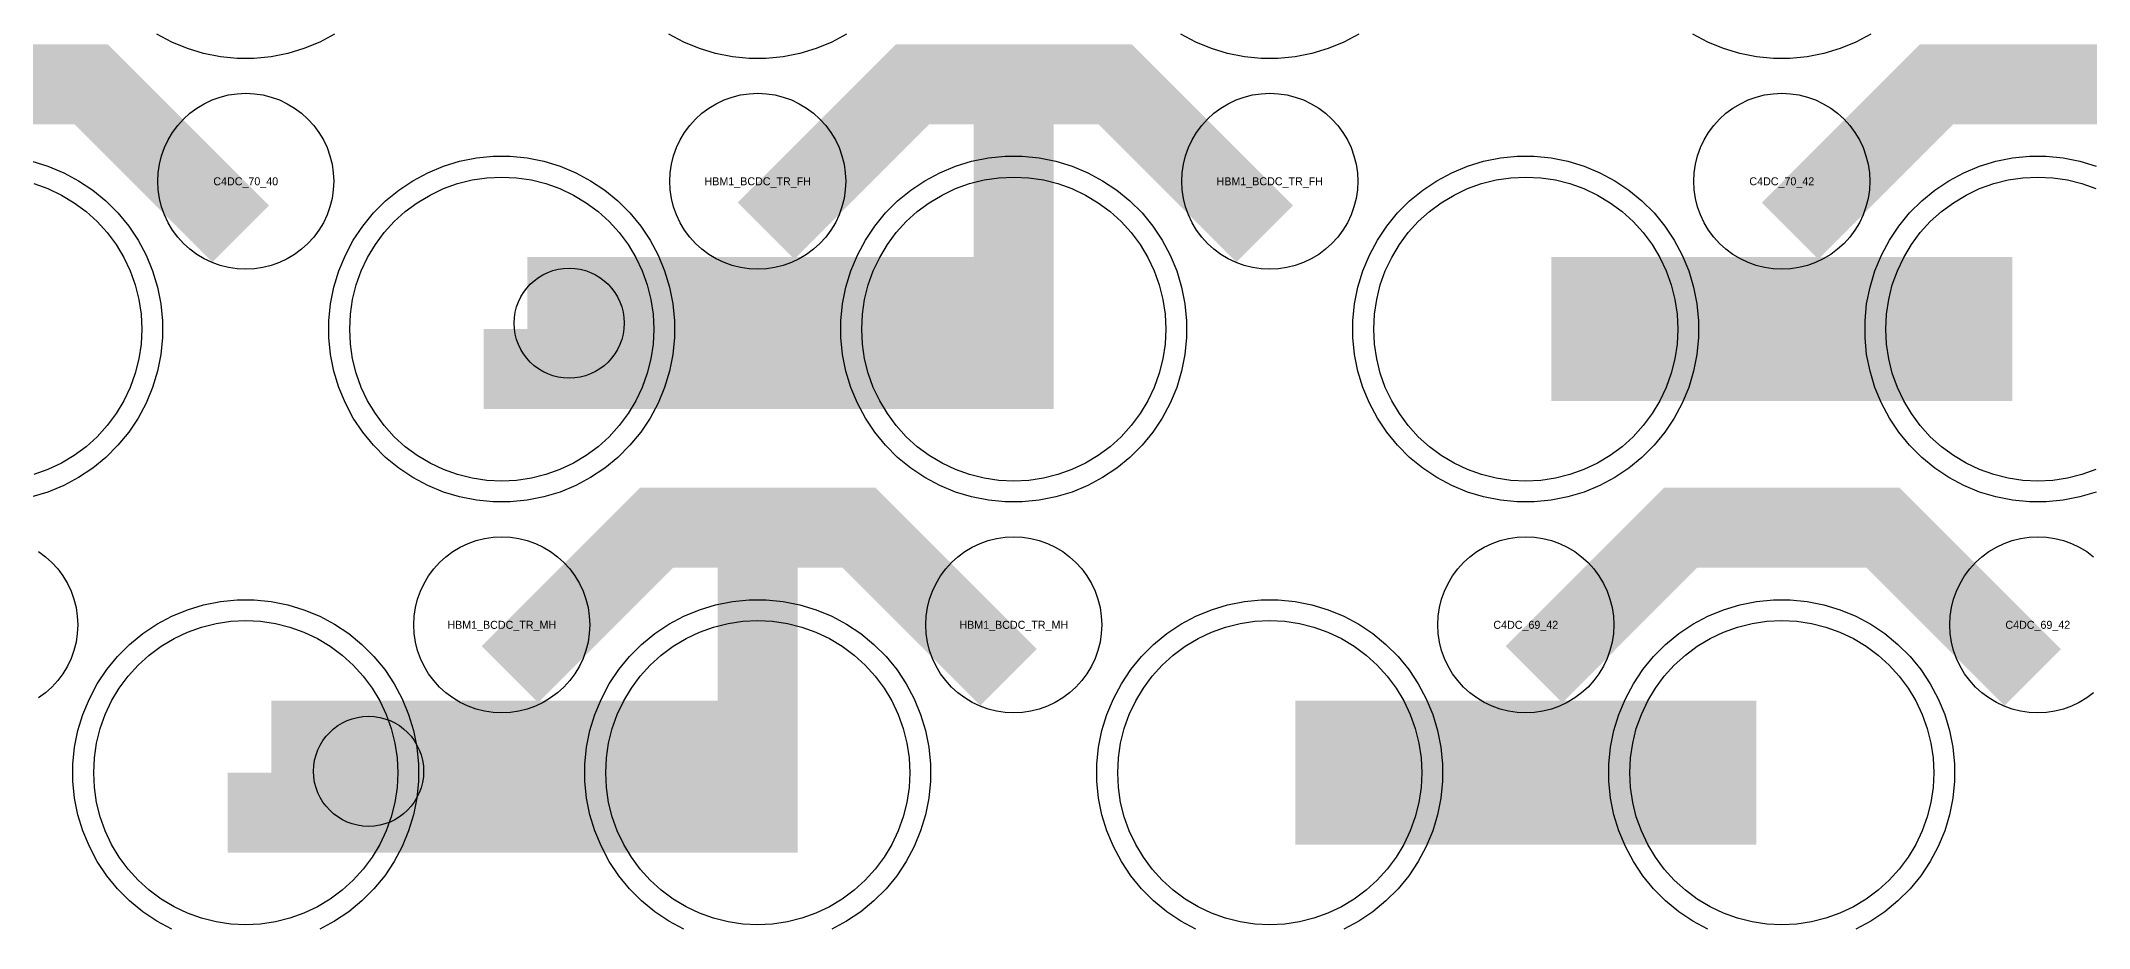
# Model space of a CAD drawing. Extents: x -11880 to 11880, y -14992 to 14992.
# Drawn here: x 976 to 1616, y -5327 to -5050 of the extents above; entities that cross this region are included whole.
import ezdxf
from ezdxf.enums import TextEntityAlignment as Align

# ---------------------------------------------------------------- set-up
doc = ezdxf.new("R2010")
doc.units = 0
doc.header["$MEASUREMENT"] = 0
for name, color, linetype in [('GDS_775_DT_237', 138, 'CONTINUOUS'), ('RDL1_FS', 34, 'CONTINUOUS'), ('RDL_BS', 160, 'CONTINUOUS')]:
    doc.layers.add(name, color=color, linetype=linetype)

msp = doc.modelspace()

# ---------------------------------------------------------------- linework, layer by layer
at = {"layer": 'RDL1_FS'}
for points in [[(1120, -5187.589), (1115.343, -5187.36), (1110.732, -5186.676), (1106.209, -5185.544), (1101.819, -5183.972), (1097.605, -5181.98), (1093.605, -5179.582), (1089.86, -5176.804), (1086.406, -5173.674), (1083.276, -5170.22), (1080.498, -5166.475), (1078.1, -5162.475), (1076.108, -5158.261), (1074.536, -5153.871), (1073.404, -5149.348), (1072.72, -5144.737), (1072.491, -5140.08), (1072.72, -5135.423), (1073.404, -5130.812), (1074.536, -5126.289), (1076.108, -5121.899), (1078.1, -5117.685), (1080.498, -5113.685), (1083.276, -5109.94), (1086.406, -5106.486), (1089.86, -5103.356), (1093.605, -5100.578), (1097.605, -5098.18), (1101.819, -5096.188), (1106.209, -5094.616), (1110.732, -5093.484), (1115.343, -5092.8), (1120, -5092.571), (1124.657, -5092.8), (1129.268, -5093.484), (1133.791, -5094.616), (1138.181, -5096.188), (1142.395, -5098.18), (1146.395, -5100.578), (1150.14, -5103.356), (1153.594, -5106.486), (1156.724, -5109.94), (1159.502, -5113.685), (1161.9, -5117.685), (1163.892, -5121.899), (1165.464, -5126.289), (1166.596, -5130.812), (1167.28, -5135.423), (1167.509, -5140.08), (1167.28, -5144.737), (1166.596, -5149.348), (1165.464, -5153.871), (1163.892, -5158.261), (1161.9, -5162.475), (1159.502, -5166.475), (1156.724, -5170.22), (1153.594, -5173.674), (1150.14, -5176.804), (1146.395, -5179.582), (1142.395, -5181.98), (1138.181, -5183.972), (1133.791, -5185.544), (1129.268, -5186.676), (1124.657, -5187.36)], [(1280, -5187.589), (1275.343, -5187.36), (1270.732, -5186.676), (1266.209, -5185.544), (1261.819, -5183.972), (1257.605, -5181.98), (1253.605, -5179.582), (1249.86, -5176.804), (1246.406, -5173.674), (1243.276, -5170.22), (1240.498, -5166.475), (1238.1, -5162.475), (1236.108, -5158.261), (1234.536, -5153.871), (1233.404, -5149.348), (1232.72, -5144.737), (1232.491, -5140.08), (1232.72, -5135.423), (1233.404, -5130.812), (1234.536, -5126.289), (1236.108, -5121.899), (1238.1, -5117.685), (1240.498, -5113.685), (1243.276, -5109.94), (1246.406, -5106.486), (1249.86, -5103.356), (1253.605, -5100.578), (1257.605, -5098.18), (1261.819, -5096.188), (1266.209, -5094.616), (1270.732, -5093.484), (1275.343, -5092.8), (1280, -5092.571), (1284.657, -5092.8), (1289.268, -5093.484), (1293.791, -5094.616), (1298.181, -5096.188), (1302.395, -5098.18), (1306.395, -5100.578), (1310.14, -5103.356), (1313.594, -5106.486), (1316.724, -5109.94), (1319.502, -5113.685), (1321.9, -5117.685), (1323.892, -5121.899), (1325.464, -5126.289), (1326.596, -5130.812), (1327.28, -5135.423), (1327.509, -5140.08), (1327.28, -5144.737), (1326.596, -5149.348), (1325.464, -5153.871), (1323.892, -5158.261), (1321.9, -5162.475), (1319.502, -5166.475), (1316.724, -5170.22), (1313.594, -5173.674), (1310.14, -5176.804), (1306.395, -5179.582), (1302.395, -5181.98), (1298.181, -5183.972), (1293.791, -5185.544), (1289.268, -5186.676), (1284.657, -5187.36)], [(1440, -5187.589), (1435.343, -5187.36), (1430.732, -5186.676), (1426.209, -5185.544), (1421.819, -5183.972), (1417.605, -5181.98), (1413.605, -5179.582), (1409.86, -5176.804), (1406.406, -5173.674), (1403.276, -5170.22), (1400.498, -5166.475), (1398.1, -5162.475), (1396.108, -5158.261), (1394.536, -5153.871), (1393.404, -5149.348), (1392.72, -5144.737), (1392.491, -5140.08), (1392.72, -5135.423), (1393.404, -5130.812), (1394.536, -5126.289), (1396.108, -5121.899), (1398.1, -5117.685), (1400.498, -5113.685), (1403.276, -5109.94), (1406.406, -5106.486), (1409.86, -5103.356), (1413.605, -5100.578), (1417.605, -5098.18), (1421.819, -5096.188), (1426.209, -5094.616), (1430.732, -5093.484), (1435.343, -5092.8), (1440, -5092.571), (1444.657, -5092.8), (1449.268, -5093.484), (1453.791, -5094.616), (1458.181, -5096.188), (1462.395, -5098.18), (1466.395, -5100.578), (1470.14, -5103.356), (1473.594, -5106.486), (1476.724, -5109.94), (1479.502, -5113.685), (1481.9, -5117.685), (1483.892, -5121.899), (1485.464, -5126.289), (1486.596, -5130.812), (1487.28, -5135.423), (1487.509, -5140.08), (1487.28, -5144.737), (1486.596, -5149.348), (1485.464, -5153.871), (1483.892, -5158.261), (1481.9, -5162.475), (1479.502, -5166.475), (1476.724, -5170.22), (1473.594, -5173.674), (1470.14, -5176.804), (1466.395, -5179.582), (1462.395, -5181.98), (1458.181, -5183.972), (1453.791, -5185.544), (1449.268, -5186.676), (1444.657, -5187.36)], [(1040, -5326.154), (1035.343, -5325.925), (1030.732, -5325.241), (1026.209, -5324.109), (1021.819, -5322.537), (1017.605, -5320.545), (1013.605, -5318.147), (1009.86, -5315.369), (1006.406, -5312.239), (1003.276, -5308.785), (1000.498, -5305.04), (998.1, -5301.04), (996.108, -5296.826), (994.536, -5292.436), (993.404, -5287.913), (992.72, -5283.302), (992.491, -5278.645), (992.72, -5273.988), (993.404, -5269.377), (994.536, -5264.854), (996.108, -5260.464), (998.1, -5256.25), (1000.498, -5252.25), (1003.276, -5248.505), (1006.406, -5245.051), (1009.86, -5241.921), (1013.605, -5239.143), (1017.605, -5236.745), (1021.819, -5234.753), (1026.209, -5233.181), (1030.732, -5232.049), (1035.343, -5231.365), (1040, -5231.136), (1044.657, -5231.365), (1049.268, -5232.049), (1053.791, -5233.181), (1058.181, -5234.753), (1062.395, -5236.745), (1066.395, -5239.143), (1070.14, -5241.921), (1073.594, -5245.051), (1076.724, -5248.505), (1079.502, -5252.25), (1081.9, -5256.25), (1083.892, -5260.464), (1085.464, -5264.854), (1086.596, -5269.377), (1087.28, -5273.988), (1087.509, -5278.645), (1087.28, -5283.302), (1086.596, -5287.913), (1085.464, -5292.436), (1083.892, -5296.826), (1081.9, -5301.04), (1079.502, -5305.04), (1076.724, -5308.785), (1073.594, -5312.239), (1070.14, -5315.369), (1066.395, -5318.147), (1062.395, -5320.545), (1058.181, -5322.537), (1053.791, -5324.109), (1049.268, -5325.241), (1044.657, -5325.925)], [(1200, -5326.154), (1195.343, -5325.925), (1190.732, -5325.241), (1186.209, -5324.109), (1181.819, -5322.537), (1177.605, -5320.545), (1173.605, -5318.147), (1169.86, -5315.369), (1166.406, -5312.239), (1163.276, -5308.785), (1160.498, -5305.04), (1158.1, -5301.04), (1156.108, -5296.826), (1154.536, -5292.436), (1153.404, -5287.913), (1152.72, -5283.302), (1152.491, -5278.645), (1152.72, -5273.988), (1153.404, -5269.377), (1154.536, -5264.854), (1156.108, -5260.464), (1158.1, -5256.25), (1160.498, -5252.25), (1163.276, -5248.505), (1166.406, -5245.051), (1169.86, -5241.921), (1173.605, -5239.143), (1177.605, -5236.745), (1181.819, -5234.753), (1186.209, -5233.181), (1190.732, -5232.049), (1195.343, -5231.365), (1200, -5231.136), (1204.657, -5231.365), (1209.268, -5232.049), (1213.791, -5233.181), (1218.181, -5234.753), (1222.395, -5236.745), (1226.395, -5239.143), (1230.14, -5241.921), (1233.594, -5245.051), (1236.724, -5248.505), (1239.502, -5252.25), (1241.9, -5256.25), (1243.892, -5260.464), (1245.464, -5264.854), (1246.596, -5269.377), (1247.28, -5273.988), (1247.509, -5278.645), (1247.28, -5283.302), (1246.596, -5287.913), (1245.464, -5292.436), (1243.892, -5296.826), (1241.9, -5301.04), (1239.502, -5305.04), (1236.724, -5308.785), (1233.594, -5312.239), (1230.14, -5315.369), (1226.395, -5318.147), (1222.395, -5320.545), (1218.181, -5322.537), (1213.791, -5324.109), (1209.268, -5325.241), (1204.657, -5325.925)], [(1360, -5326.154), (1355.343, -5325.925), (1350.732, -5325.241), (1346.209, -5324.109), (1341.819, -5322.537), (1337.605, -5320.545), (1333.605, -5318.147), (1329.86, -5315.369), (1326.406, -5312.239), (1323.276, -5308.785), (1320.498, -5305.04), (1318.1, -5301.04), (1316.108, -5296.826), (1314.536, -5292.436), (1313.404, -5287.913), (1312.72, -5283.302), (1312.491, -5278.645), (1312.72, -5273.988), (1313.404, -5269.377), (1314.536, -5264.854), (1316.108, -5260.464), (1318.1, -5256.25), (1320.498, -5252.25), (1323.276, -5248.505), (1326.406, -5245.051), (1329.86, -5241.921), (1333.605, -5239.143), (1337.605, -5236.745), (1341.819, -5234.753), (1346.209, -5233.181), (1350.732, -5232.049), (1355.343, -5231.365), (1360, -5231.136), (1364.657, -5231.365), (1369.268, -5232.049), (1373.791, -5233.181), (1378.181, -5234.753), (1382.395, -5236.745), (1386.395, -5239.143), (1390.14, -5241.921), (1393.594, -5245.051), (1396.724, -5248.505), (1399.502, -5252.25), (1401.9, -5256.25), (1403.892, -5260.464), (1405.464, -5264.854), (1406.596, -5269.377), (1407.28, -5273.988), (1407.509, -5278.645), (1407.28, -5283.302), (1406.596, -5287.913), (1405.464, -5292.436), (1403.892, -5296.826), (1401.9, -5301.04), (1399.502, -5305.04), (1396.724, -5308.785), (1393.594, -5312.239), (1390.14, -5315.369), (1386.395, -5318.147), (1382.395, -5320.545), (1378.181, -5322.537), (1373.791, -5324.109), (1369.268, -5325.241), (1364.657, -5325.925)], [(1520, -5326.154), (1515.343, -5325.925), (1510.732, -5325.241), (1506.209, -5324.109), (1501.819, -5322.537), (1497.605, -5320.545), (1493.605, -5318.147), (1489.86, -5315.369), (1486.406, -5312.239), (1483.276, -5308.785), (1480.498, -5305.04), (1478.1, -5301.04), (1476.108, -5296.826), (1474.536, -5292.436), (1473.404, -5287.913), (1472.72, -5283.302), (1472.491, -5278.645), (1472.72, -5273.988), (1473.404, -5269.377), (1474.536, -5264.854), (1476.108, -5260.464), (1478.1, -5256.25), (1480.498, -5252.25), (1483.276, -5248.505), (1486.406, -5245.051), (1489.86, -5241.921), (1493.605, -5239.143), (1497.605, -5236.745), (1501.819, -5234.753), (1506.209, -5233.181), (1510.732, -5232.049), (1515.343, -5231.365), (1520, -5231.136), (1524.657, -5231.365), (1529.268, -5232.049), (1533.791, -5233.181), (1538.181, -5234.753), (1542.395, -5236.745), (1546.395, -5239.143), (1550.14, -5241.921), (1553.594, -5245.051), (1556.724, -5248.505), (1559.502, -5252.25), (1561.9, -5256.25), (1563.892, -5260.464), (1565.464, -5264.854), (1566.596, -5269.377), (1567.28, -5273.988), (1567.509, -5278.645), (1567.28, -5283.302), (1566.596, -5287.913), (1565.464, -5292.436), (1563.892, -5296.826), (1561.9, -5301.04), (1559.502, -5305.04), (1556.724, -5308.785), (1553.594, -5312.239), (1550.14, -5315.369), (1546.395, -5318.147), (1542.395, -5320.545), (1538.181, -5322.537), (1533.791, -5324.109), (1529.268, -5325.241), (1524.657, -5325.925)]]:
    msp.add_lwpolyline(points, close=True, dxfattribs=at)
for points in [[(1618.181, -5183.972), (1613.791, -5185.544), (1609.268, -5186.676), (1604.657, -5187.36), (1600, -5187.589), (1595.343, -5187.36), (1590.732, -5186.676), (1586.209, -5185.544), (1581.819, -5183.972), (1577.605, -5181.98), (1573.605, -5179.582), (1569.86, -5176.804), (1566.406, -5173.674), (1563.276, -5170.22), (1560.498, -5166.475), (1558.1, -5162.475), (1556.108, -5158.261), (1554.536, -5153.871), (1553.404, -5149.348), (1552.72, -5144.737), (1552.491, -5140.08), (1552.72, -5135.423), (1553.404, -5130.812), (1554.536, -5126.289), (1556.108, -5121.899), (1558.1, -5117.685), (1560.498, -5113.685), (1563.276, -5109.94), (1566.406, -5106.486), (1569.86, -5103.356), (1573.605, -5100.578), (1577.605, -5098.18), (1581.819, -5096.188), (1586.209, -5094.616), (1590.732, -5093.484), (1595.343, -5092.8), (1600, -5092.571), (1604.657, -5092.8), (1609.268, -5093.484), (1613.791, -5094.616), (1618.181, -5096.188)], [(973.791, -5094.616), (978.181, -5096.188), (982.395, -5098.18), (986.395, -5100.578), (990.14, -5103.356), (993.594, -5106.486), (996.724, -5109.94), (999.502, -5113.685), (1001.9, -5117.685), (1003.892, -5121.899), (1005.464, -5126.289), (1006.596, -5130.812), (1007.28, -5135.423), (1007.509, -5140.08), (1007.28, -5144.737), (1006.596, -5149.348), (1005.464, -5153.871), (1003.892, -5158.261), (1001.9, -5162.475), (999.502, -5166.475), (996.724, -5170.22), (993.594, -5173.674), (990.14, -5176.804), (986.395, -5179.582), (982.395, -5181.98), (978.181, -5183.972), (973.791, -5185.544)]]:
    msp.add_lwpolyline(points, dxfattribs=at)
for points in [[(1128.002, -5140.08, 45, 45, 0), (1200.002, -5140.08, 45, 45, 0)], [(1200.002, -5140.08, 45, 45, 0), (1272.002, -5140.08, 45, 45, 0)], [(1448.002, -5140.08, 45, 45, 0), (1520.002, -5140.08, 45, 45, 0)], [(1520.002, -5140.08, 45, 45, 0), (1592.002, -5140.08, 45, 45, 0)], [(1048.002, -5278.645, 45, 45, 0), (1120.002, -5278.645, 45, 45, 0)], [(1120.002, -5278.645, 45, 45, 0), (1192.002, -5278.645, 45, 45, 0)], [(1368.002, -5278.645, 45, 45, 0), (1440.002, -5278.645, 45, 45, 0)], [(1440.002, -5278.645, 45, 45, 0), (1512.002, -5278.645, 45, 45, 0)]]:
    msp.add_lwpolyline(points, format="xyseb", dxfattribs=at)
for centre in [(1141.074, -5138.228), (1078.389, -5278.217)]:
    msp.add_circle(centre, 17.2, dxfattribs=at)
at = {"layer": 'RDL_BS'}
for points in [[(1280, -5165.08, 25, 25, 0), (1280, -5051.079, 25, 25, 0)], [(1038.401, -5110.293, 25, 25, 0), (991.687, -5063.579, 25, 25, 0), (961.929, -5063.579, 25, 25, 0)], [(1202.562, -5109.394, 25, 25, 0), (1248.377, -5063.579, 25, 25, 0), (1281.93, -5063.579, 25, 25, 0)], [(1358.401, -5110.293, 25, 25, 0), (1311.687, -5063.579, 25, 25, 0), (1281.929, -5063.579, 25, 25, 0)], [(1522.562, -5109.394, 25, 25, 0), (1568.377, -5063.579, 25, 25, 0), (1601.93, -5063.579, 25, 25, 0)], [(1678.401, -5110.293, 25, 25, 0), (1631.687, -5063.579, 25, 25, 0), (1601.929, -5063.579, 25, 25, 0)], [(1114.397, -5152.58, 25, 25, 0), (1292.5, -5152.58, 25, 25, 0)], [(1200, -5303.645, 25, 25, 0), (1200, -5189.644, 25, 25, 0)], [(1122.562, -5247.959, 25, 25, 0), (1168.377, -5202.144, 25, 25, 0), (1201.93, -5202.144, 25, 25, 0)], [(1278.401, -5248.858, 25, 25, 0), (1231.687, -5202.144, 25, 25, 0), (1201.929, -5202.144, 25, 25, 0)], [(1442.562, -5247.959, 25, 25, 0), (1488.377, -5202.144, 25, 25, 0), (1521.93, -5202.144, 25, 25, 0)], [(1598.401, -5248.858, 25, 25, 0), (1551.687, -5202.144, 25, 25, 0), (1521.929, -5202.144, 25, 25, 0)], [(1034.397, -5291.145, 25, 25, 0), (1212.5, -5291.145, 25, 25, 0)]]:
    msp.add_lwpolyline(points, format="xyseb", dxfattribs=at)
for points in [[(1067.777, -5047.898), (1063.115, -5050.39), (1058.205, -5052.421), (1053.165, -5053.952), (1047.938, -5054.998), (1042.644, -5055.515), (1037.356, -5055.515), (1032.062, -5054.998), (1026.835, -5053.952), (1021.795, -5052.421), (1016.885, -5050.39), (1012.223, -5047.898)], [(1227.777, -5047.898), (1223.115, -5050.39), (1218.205, -5052.421), (1213.165, -5053.952), (1207.938, -5054.998), (1202.644, -5055.515), (1197.356, -5055.515), (1192.062, -5054.998), (1186.835, -5053.952), (1181.795, -5052.421), (1176.885, -5050.39), (1172.223, -5047.898)], [(973.165, -5087.643), (978.205, -5089.174), (983.115, -5091.205), (987.777, -5093.697), (992.191, -5096.644), (996.292, -5100.006), (1000.074, -5103.788), (1003.436, -5107.889), (1006.383, -5112.303), (1008.875, -5116.965), (1010.906, -5121.875), (1012.437, -5126.915), (1013.483, -5132.142), (1014, -5137.436), (1014, -5142.724), (1013.483, -5148.018), (1012.437, -5153.245), (1010.906, -5158.285), (1008.875, -5163.195), (1006.383, -5167.857), (1003.436, -5172.271), (1000.074, -5176.372), (996.292, -5180.154), (992.191, -5183.516), (987.777, -5186.463), (983.115, -5188.955), (978.205, -5190.986), (973.165, -5192.517)], [(1618.205, -5190.986), (1613.165, -5192.517), (1607.938, -5193.563), (1602.644, -5194.08), (1597.356, -5194.08), (1592.062, -5193.563), (1586.835, -5192.517), (1581.795, -5190.986), (1576.885, -5188.955), (1572.223, -5186.463), (1567.809, -5183.516), (1563.708, -5180.154), (1559.926, -5176.372), (1556.564, -5172.271), (1553.617, -5167.857), (1551.125, -5163.195), (1549.094, -5158.285), (1547.563, -5153.245), (1546.517, -5148.018), (1546, -5142.724), (1546, -5137.436), (1546.517, -5132.142), (1547.563, -5126.915), (1549.094, -5121.875), (1551.125, -5116.965), (1553.617, -5112.303), (1556.564, -5107.889), (1559.926, -5103.788), (1563.708, -5100.006), (1567.809, -5096.644), (1572.223, -5093.697), (1576.885, -5091.205), (1581.795, -5089.174), (1586.835, -5087.643), (1592.062, -5086.597), (1597.356, -5086.08), (1602.644, -5086.08), (1607.938, -5086.597), (1613.165, -5087.643), (1618.205, -5089.174)], [(975.28, -5209.6), (977.443, -5211.203), (979.442, -5213.015), (981.254, -5215.014), (982.857, -5217.177), (984.25, -5219.501), (985.402, -5221.938), (986.309, -5224.473), (986.966, -5227.092), (987.362, -5229.764), (987.494, -5232.457), (987.362, -5235.15), (986.966, -5237.822), (986.309, -5240.441), (985.402, -5242.976), (984.25, -5245.413), (982.857, -5247.737), (981.254, -5249.9), (979.442, -5251.899), (977.443, -5253.711), (975.28, -5255.314)], [(1617.443, -5253.711), (1615.28, -5255.314), (1612.956, -5256.707), (1610.519, -5257.859), (1607.984, -5258.766), (1605.365, -5259.423), (1602.693, -5259.819), (1600, -5259.951), (1597.307, -5259.819), (1594.635, -5259.423), (1592.016, -5258.766), (1589.481, -5257.859), (1587.044, -5256.707), (1584.72, -5255.314), (1582.557, -5253.711), (1580.558, -5251.899), (1578.746, -5249.9), (1577.143, -5247.737), (1575.75, -5245.413), (1574.598, -5242.976), (1573.691, -5240.441), (1573.034, -5237.822), (1572.638, -5235.15), (1572.506, -5232.457), (1572.638, -5229.764), (1573.034, -5227.092), (1573.691, -5224.473), (1574.598, -5221.938), (1575.75, -5219.501), (1577.143, -5217.177), (1578.746, -5215.014), (1580.558, -5213.015), (1582.557, -5211.203), (1584.72, -5209.6), (1587.044, -5208.207), (1589.481, -5207.055), (1592.016, -5206.148), (1594.635, -5205.491), (1597.307, -5205.095), (1600, -5204.963), (1602.693, -5205.095), (1605.365, -5205.491), (1607.984, -5206.148), (1610.519, -5207.055), (1612.956, -5208.207), (1615.28, -5209.6), (1617.443, -5211.203)], [(1016.885, -5327.52), (1012.223, -5325.028), (1007.809, -5322.081), (1003.708, -5318.719), (999.926, -5314.937), (996.564, -5310.836), (993.617, -5306.422), (991.125, -5301.76), (989.094, -5296.85), (987.563, -5291.81), (986.517, -5286.583), (986, -5281.289), (986, -5276.001), (986.517, -5270.707), (987.563, -5265.48), (989.094, -5260.44), (991.125, -5255.53), (993.617, -5250.868), (996.564, -5246.454), (999.926, -5242.353), (1003.708, -5238.571), (1007.809, -5235.209), (1012.223, -5232.262), (1016.885, -5229.77), (1021.795, -5227.739), (1026.835, -5226.208), (1032.062, -5225.162), (1037.356, -5224.645), (1042.644, -5224.645), (1047.938, -5225.162), (1053.165, -5226.208), (1058.205, -5227.739), (1063.115, -5229.77), (1067.777, -5232.262), (1072.191, -5235.209), (1076.292, -5238.571), (1080.074, -5242.353), (1083.436, -5246.454), (1086.383, -5250.868), (1088.875, -5255.53), (1090.906, -5260.44), (1092.437, -5265.48), (1093.483, -5270.707), (1094, -5276.001), (1094, -5281.289), (1093.483, -5286.583), (1092.437, -5291.81), (1090.906, -5296.85), (1088.875, -5301.76), (1086.383, -5306.422), (1083.436, -5310.836), (1080.074, -5314.937), (1076.292, -5318.719), (1072.191, -5322.081), (1067.777, -5325.028), (1063.115, -5327.52)], [(1176.885, -5327.52), (1172.223, -5325.028), (1167.809, -5322.081), (1163.708, -5318.719), (1159.926, -5314.937), (1156.564, -5310.836), (1153.617, -5306.422), (1151.125, -5301.76), (1149.094, -5296.85), (1147.563, -5291.81), (1146.517, -5286.583), (1146, -5281.289), (1146, -5276.001), (1146.517, -5270.707), (1147.563, -5265.48), (1149.094, -5260.44), (1151.125, -5255.53), (1153.617, -5250.868), (1156.564, -5246.454), (1159.926, -5242.353), (1163.708, -5238.571), (1167.809, -5235.209), (1172.223, -5232.262), (1176.885, -5229.77), (1181.795, -5227.739), (1186.835, -5226.208), (1192.062, -5225.162), (1197.356, -5224.645), (1202.644, -5224.645), (1207.938, -5225.162), (1213.165, -5226.208), (1218.205, -5227.739), (1223.115, -5229.77), (1227.777, -5232.262), (1232.191, -5235.209), (1236.292, -5238.571), (1240.074, -5242.353), (1243.436, -5246.454), (1246.383, -5250.868), (1248.875, -5255.53), (1250.906, -5260.44), (1252.437, -5265.48), (1253.483, -5270.707), (1254, -5276.001), (1254, -5281.289), (1253.483, -5286.583), (1252.437, -5291.81), (1250.906, -5296.85), (1248.875, -5301.76), (1246.383, -5306.422), (1243.436, -5310.836), (1240.074, -5314.937), (1236.292, -5318.719), (1232.191, -5322.081), (1227.777, -5325.028), (1223.115, -5327.52)], [(1336.885, -5327.52), (1332.223, -5325.028), (1327.809, -5322.081), (1323.708, -5318.719), (1319.926, -5314.937), (1316.564, -5310.836), (1313.617, -5306.422), (1311.125, -5301.76), (1309.094, -5296.85), (1307.563, -5291.81), (1306.517, -5286.583), (1306, -5281.289), (1306, -5276.001), (1306.517, -5270.707), (1307.563, -5265.48), (1309.094, -5260.44), (1311.125, -5255.53), (1313.617, -5250.868), (1316.564, -5246.454), (1319.926, -5242.353), (1323.708, -5238.571), (1327.809, -5235.209), (1332.223, -5232.262), (1336.885, -5229.77), (1341.795, -5227.739), (1346.835, -5226.208), (1352.062, -5225.162), (1357.356, -5224.645), (1362.644, -5224.645), (1367.938, -5225.162), (1373.165, -5226.208), (1378.205, -5227.739), (1383.115, -5229.77), (1387.777, -5232.262), (1392.191, -5235.209), (1396.292, -5238.571), (1400.074, -5242.353), (1403.436, -5246.454), (1406.383, -5250.868), (1408.875, -5255.53), (1410.906, -5260.44), (1412.437, -5265.48), (1413.483, -5270.707), (1414, -5276.001), (1414, -5281.289), (1413.483, -5286.583), (1412.437, -5291.81), (1410.906, -5296.85), (1408.875, -5301.76), (1406.383, -5306.422), (1403.436, -5310.836), (1400.074, -5314.937), (1396.292, -5318.719), (1392.191, -5322.081), (1387.777, -5325.028), (1383.115, -5327.52)], [(1496.885, -5327.52), (1492.223, -5325.028), (1487.809, -5322.081), (1483.708, -5318.719), (1479.926, -5314.937), (1476.564, -5310.836), (1473.617, -5306.422), (1471.125, -5301.76), (1469.094, -5296.85), (1467.563, -5291.81), (1466.517, -5286.583), (1466, -5281.289), (1466, -5276.001), (1466.517, -5270.707), (1467.563, -5265.48), (1469.094, -5260.44), (1471.125, -5255.53), (1473.617, -5250.868), (1476.564, -5246.454), (1479.926, -5242.353), (1483.708, -5238.571), (1487.809, -5235.209), (1492.223, -5232.262), (1496.885, -5229.77), (1501.795, -5227.739), (1506.835, -5226.208), (1512.062, -5225.162), (1517.356, -5224.645), (1522.644, -5224.645), (1527.938, -5225.162), (1533.165, -5226.208), (1538.205, -5227.739), (1543.115, -5229.77), (1547.777, -5232.262), (1552.191, -5235.209), (1556.292, -5238.571), (1560.074, -5242.353), (1563.436, -5246.454), (1566.383, -5250.868), (1568.875, -5255.53), (1570.906, -5260.44), (1572.437, -5265.48), (1573.483, -5270.707), (1574, -5276.001), (1574, -5281.289), (1573.483, -5286.583), (1572.437, -5291.81), (1570.906, -5296.85), (1568.875, -5301.76), (1566.383, -5306.422), (1563.436, -5310.836), (1560.074, -5314.937), (1556.292, -5318.719), (1552.191, -5322.081), (1547.777, -5325.028), (1543.115, -5327.52)]]:
    msp.add_lwpolyline(points, dxfattribs=at)
at = {"layer": 'RDL_BS', "color": 241, "true_color": 0xf7abae}
for points in [[(1387.777, -5047.898), (1383.115, -5050.39), (1378.205, -5052.421), (1373.165, -5053.952), (1367.938, -5054.998), (1362.644, -5055.515), (1357.356, -5055.515), (1352.062, -5054.998), (1346.835, -5053.952), (1341.795, -5052.421), (1336.885, -5050.39), (1332.223, -5047.898)], [(1547.777, -5047.898), (1543.115, -5050.39), (1538.205, -5052.421), (1533.165, -5053.952), (1527.938, -5054.998), (1522.644, -5055.515), (1517.356, -5055.515), (1512.062, -5054.998), (1506.835, -5053.952), (1501.795, -5052.421), (1496.885, -5050.39), (1492.223, -5047.898)]]:
    msp.add_lwpolyline(points, dxfattribs=at)
at = {"layer": 'RDL_BS'}
for points in [[(1040, -5121.386), (1037.307, -5121.254), (1034.635, -5120.858), (1032.016, -5120.201), (1029.481, -5119.294), (1027.044, -5118.142), (1024.72, -5116.749), (1022.557, -5115.146), (1020.558, -5113.334), (1018.746, -5111.335), (1017.143, -5109.172), (1015.75, -5106.848), (1014.598, -5104.411), (1013.691, -5101.876), (1013.034, -5099.257), (1012.638, -5096.585), (1012.506, -5093.892), (1012.638, -5091.199), (1013.034, -5088.527), (1013.691, -5085.908), (1014.598, -5083.373), (1015.75, -5080.936), (1017.143, -5078.612), (1018.746, -5076.449), (1020.558, -5074.45), (1022.557, -5072.638), (1024.72, -5071.035), (1027.044, -5069.642), (1029.481, -5068.49), (1032.016, -5067.583), (1034.635, -5066.926), (1037.307, -5066.53), (1040, -5066.398), (1042.693, -5066.53), (1045.365, -5066.926), (1047.984, -5067.583), (1050.519, -5068.49), (1052.956, -5069.642), (1055.28, -5071.035), (1057.443, -5072.638), (1059.442, -5074.45), (1061.254, -5076.449), (1062.857, -5078.612), (1064.25, -5080.936), (1065.402, -5083.373), (1066.309, -5085.908), (1066.966, -5088.527), (1067.362, -5091.199), (1067.494, -5093.892), (1067.362, -5096.585), (1066.966, -5099.257), (1066.309, -5101.876), (1065.402, -5104.411), (1064.25, -5106.848), (1062.857, -5109.172), (1061.254, -5111.335), (1059.442, -5113.334), (1057.443, -5115.146), (1055.28, -5116.749), (1052.956, -5118.142), (1050.519, -5119.294), (1047.984, -5120.201), (1045.365, -5120.858), (1042.693, -5121.254)], [(1200, -5121.386), (1197.307, -5121.254), (1194.635, -5120.858), (1192.016, -5120.201), (1189.481, -5119.294), (1187.044, -5118.142), (1184.72, -5116.749), (1182.557, -5115.146), (1180.558, -5113.334), (1178.746, -5111.335), (1177.143, -5109.172), (1175.75, -5106.848), (1174.598, -5104.411), (1173.691, -5101.876), (1173.034, -5099.257), (1172.638, -5096.585), (1172.506, -5093.892), (1172.638, -5091.199), (1173.034, -5088.527), (1173.691, -5085.908), (1174.598, -5083.373), (1175.75, -5080.936), (1177.143, -5078.612), (1178.746, -5076.449), (1180.558, -5074.45), (1182.557, -5072.638), (1184.72, -5071.035), (1187.044, -5069.642), (1189.481, -5068.49), (1192.016, -5067.583), (1194.635, -5066.926), (1197.307, -5066.53), (1200, -5066.398), (1202.693, -5066.53), (1205.365, -5066.926), (1207.984, -5067.583), (1210.519, -5068.49), (1212.956, -5069.642), (1215.28, -5071.035), (1217.443, -5072.638), (1219.442, -5074.45), (1221.254, -5076.449), (1222.857, -5078.612), (1224.25, -5080.936), (1225.402, -5083.373), (1226.309, -5085.908), (1226.966, -5088.527), (1227.362, -5091.199), (1227.494, -5093.892), (1227.362, -5096.585), (1226.966, -5099.257), (1226.309, -5101.876), (1225.402, -5104.411), (1224.25, -5106.848), (1222.857, -5109.172), (1221.254, -5111.335), (1219.442, -5113.334), (1217.443, -5115.146), (1215.28, -5116.749), (1212.956, -5118.142), (1210.519, -5119.294), (1207.984, -5120.201), (1205.365, -5120.858), (1202.693, -5121.254)], [(1360, -5121.386), (1357.307, -5121.254), (1354.635, -5120.858), (1352.016, -5120.201), (1349.481, -5119.294), (1347.044, -5118.142), (1344.72, -5116.749), (1342.557, -5115.146), (1340.558, -5113.334), (1338.746, -5111.335), (1337.143, -5109.172), (1335.75, -5106.848), (1334.598, -5104.411), (1333.691, -5101.876), (1333.034, -5099.257), (1332.638, -5096.585), (1332.506, -5093.892), (1332.638, -5091.199), (1333.034, -5088.527), (1333.691, -5085.908), (1334.598, -5083.373), (1335.75, -5080.936), (1337.143, -5078.612), (1338.746, -5076.449), (1340.558, -5074.45), (1342.557, -5072.638), (1344.72, -5071.035), (1347.044, -5069.642), (1349.481, -5068.49), (1352.016, -5067.583), (1354.635, -5066.926), (1357.307, -5066.53), (1360, -5066.398), (1362.693, -5066.53), (1365.365, -5066.926), (1367.984, -5067.583), (1370.519, -5068.49), (1372.956, -5069.642), (1375.28, -5071.035), (1377.443, -5072.638), (1379.442, -5074.45), (1381.254, -5076.449), (1382.857, -5078.612), (1384.25, -5080.936), (1385.402, -5083.373), (1386.309, -5085.908), (1386.966, -5088.527), (1387.362, -5091.199), (1387.494, -5093.892), (1387.362, -5096.585), (1386.966, -5099.257), (1386.309, -5101.876), (1385.402, -5104.411), (1384.25, -5106.848), (1382.857, -5109.172), (1381.254, -5111.335), (1379.442, -5113.334), (1377.443, -5115.146), (1375.28, -5116.749), (1372.956, -5118.142), (1370.519, -5119.294), (1367.984, -5120.201), (1365.365, -5120.858), (1362.693, -5121.254)], [(1520, -5121.386), (1517.307, -5121.254), (1514.635, -5120.858), (1512.016, -5120.201), (1509.481, -5119.294), (1507.044, -5118.142), (1504.72, -5116.749), (1502.557, -5115.146), (1500.558, -5113.334), (1498.746, -5111.335), (1497.143, -5109.172), (1495.75, -5106.848), (1494.598, -5104.411), (1493.691, -5101.876), (1493.034, -5099.257), (1492.638, -5096.585), (1492.506, -5093.892), (1492.638, -5091.199), (1493.034, -5088.527), (1493.691, -5085.908), (1494.598, -5083.373), (1495.75, -5080.936), (1497.143, -5078.612), (1498.746, -5076.449), (1500.558, -5074.45), (1502.557, -5072.638), (1504.72, -5071.035), (1507.044, -5069.642), (1509.481, -5068.49), (1512.016, -5067.583), (1514.635, -5066.926), (1517.307, -5066.53), (1520, -5066.398), (1522.693, -5066.53), (1525.365, -5066.926), (1527.984, -5067.583), (1530.519, -5068.49), (1532.956, -5069.642), (1535.28, -5071.035), (1537.443, -5072.638), (1539.442, -5074.45), (1541.254, -5076.449), (1542.857, -5078.612), (1544.25, -5080.936), (1545.402, -5083.373), (1546.309, -5085.908), (1546.966, -5088.527), (1547.362, -5091.199), (1547.494, -5093.892), (1547.362, -5096.585), (1546.966, -5099.257), (1546.309, -5101.876), (1545.402, -5104.411), (1544.25, -5106.848), (1542.857, -5109.172), (1541.254, -5111.335), (1539.442, -5113.334), (1537.443, -5115.146), (1535.28, -5116.749), (1532.956, -5118.142), (1530.519, -5119.294), (1527.984, -5120.201), (1525.365, -5120.858), (1522.693, -5121.254)], [(1117.356, -5194.08), (1112.062, -5193.563), (1106.835, -5192.517), (1101.795, -5190.986), (1096.885, -5188.955), (1092.223, -5186.463), (1087.809, -5183.516), (1083.708, -5180.154), (1079.926, -5176.372), (1076.564, -5172.271), (1073.617, -5167.857), (1071.125, -5163.195), (1069.094, -5158.285), (1067.563, -5153.245), (1066.517, -5148.018), (1066, -5142.724), (1066, -5137.436), (1066.517, -5132.142), (1067.563, -5126.915), (1069.094, -5121.875), (1071.125, -5116.965), (1073.617, -5112.303), (1076.564, -5107.889), (1079.926, -5103.788), (1083.708, -5100.006), (1087.809, -5096.644), (1092.223, -5093.697), (1096.885, -5091.205), (1101.795, -5089.174), (1106.835, -5087.643), (1112.062, -5086.597), (1117.356, -5086.08), (1122.644, -5086.08), (1127.938, -5086.597), (1133.165, -5087.643), (1138.205, -5089.174), (1143.115, -5091.205), (1147.777, -5093.697), (1152.191, -5096.644), (1156.292, -5100.006), (1160.074, -5103.788), (1163.436, -5107.889), (1166.383, -5112.303), (1168.875, -5116.965), (1170.906, -5121.875), (1172.437, -5126.915), (1173.483, -5132.142), (1174, -5137.436), (1174, -5142.724), (1173.483, -5148.018), (1172.437, -5153.245), (1170.906, -5158.285), (1168.875, -5163.195), (1166.383, -5167.857), (1163.436, -5172.271), (1160.074, -5176.372), (1156.292, -5180.154), (1152.191, -5183.516), (1147.777, -5186.463), (1143.115, -5188.955), (1138.205, -5190.986), (1133.165, -5192.517), (1127.938, -5193.563), (1122.644, -5194.08)], [(1277.356, -5194.08), (1272.062, -5193.563), (1266.835, -5192.517), (1261.795, -5190.986), (1256.885, -5188.955), (1252.223, -5186.463), (1247.809, -5183.516), (1243.708, -5180.154), (1239.926, -5176.372), (1236.564, -5172.271), (1233.617, -5167.857), (1231.125, -5163.195), (1229.094, -5158.285), (1227.563, -5153.245), (1226.517, -5148.018), (1226, -5142.724), (1226, -5137.436), (1226.517, -5132.142), (1227.563, -5126.915), (1229.094, -5121.875), (1231.125, -5116.965), (1233.617, -5112.303), (1236.564, -5107.889), (1239.926, -5103.788), (1243.708, -5100.006), (1247.809, -5096.644), (1252.223, -5093.697), (1256.885, -5091.205), (1261.795, -5089.174), (1266.835, -5087.643), (1272.062, -5086.597), (1277.356, -5086.08), (1282.644, -5086.08), (1287.938, -5086.597), (1293.165, -5087.643), (1298.205, -5089.174), (1303.115, -5091.205), (1307.777, -5093.697), (1312.191, -5096.644), (1316.292, -5100.006), (1320.074, -5103.788), (1323.436, -5107.889), (1326.383, -5112.303), (1328.875, -5116.965), (1330.906, -5121.875), (1332.437, -5126.915), (1333.483, -5132.142), (1334, -5137.436), (1334, -5142.724), (1333.483, -5148.018), (1332.437, -5153.245), (1330.906, -5158.285), (1328.875, -5163.195), (1326.383, -5167.857), (1323.436, -5172.271), (1320.074, -5176.372), (1316.292, -5180.154), (1312.191, -5183.516), (1307.777, -5186.463), (1303.115, -5188.955), (1298.205, -5190.986), (1293.165, -5192.517), (1287.938, -5193.563), (1282.644, -5194.08)], [(1437.356, -5194.08), (1432.062, -5193.563), (1426.835, -5192.517), (1421.795, -5190.986), (1416.885, -5188.955), (1412.223, -5186.463), (1407.809, -5183.516), (1403.708, -5180.154), (1399.926, -5176.372), (1396.564, -5172.271), (1393.617, -5167.857), (1391.125, -5163.195), (1389.094, -5158.285), (1387.563, -5153.245), (1386.517, -5148.018), (1386, -5142.724), (1386, -5137.436), (1386.517, -5132.142), (1387.563, -5126.915), (1389.094, -5121.875), (1391.125, -5116.965), (1393.617, -5112.303), (1396.564, -5107.889), (1399.926, -5103.788), (1403.708, -5100.006), (1407.809, -5096.644), (1412.223, -5093.697), (1416.885, -5091.205), (1421.795, -5089.174), (1426.835, -5087.643), (1432.062, -5086.597), (1437.356, -5086.08), (1442.644, -5086.08), (1447.938, -5086.597), (1453.165, -5087.643), (1458.205, -5089.174), (1463.115, -5091.205), (1467.777, -5093.697), (1472.191, -5096.644), (1476.292, -5100.006), (1480.074, -5103.788), (1483.436, -5107.889), (1486.383, -5112.303), (1488.875, -5116.965), (1490.906, -5121.875), (1492.437, -5126.915), (1493.483, -5132.142), (1494, -5137.436), (1494, -5142.724), (1493.483, -5148.018), (1492.437, -5153.245), (1490.906, -5158.285), (1488.875, -5163.195), (1486.383, -5167.857), (1483.436, -5172.271), (1480.074, -5176.372), (1476.292, -5180.154), (1472.191, -5183.516), (1467.777, -5186.463), (1463.115, -5188.955), (1458.205, -5190.986), (1453.165, -5192.517), (1447.938, -5193.563), (1442.644, -5194.08)], [(1120, -5259.951), (1117.307, -5259.819), (1114.635, -5259.423), (1112.016, -5258.766), (1109.481, -5257.859), (1107.044, -5256.707), (1104.72, -5255.314), (1102.557, -5253.711), (1100.558, -5251.899), (1098.746, -5249.9), (1097.143, -5247.737), (1095.75, -5245.413), (1094.598, -5242.976), (1093.691, -5240.441), (1093.034, -5237.822), (1092.638, -5235.15), (1092.506, -5232.457), (1092.638, -5229.764), (1093.034, -5227.092), (1093.691, -5224.473), (1094.598, -5221.938), (1095.75, -5219.501), (1097.143, -5217.177), (1098.746, -5215.014), (1100.558, -5213.015), (1102.557, -5211.203), (1104.72, -5209.6), (1107.044, -5208.207), (1109.481, -5207.055), (1112.016, -5206.148), (1114.635, -5205.491), (1117.307, -5205.095), (1120, -5204.963), (1122.693, -5205.095), (1125.365, -5205.491), (1127.984, -5206.148), (1130.519, -5207.055), (1132.956, -5208.207), (1135.28, -5209.6), (1137.443, -5211.203), (1139.442, -5213.015), (1141.254, -5215.014), (1142.857, -5217.177), (1144.25, -5219.501), (1145.402, -5221.938), (1146.309, -5224.473), (1146.966, -5227.092), (1147.362, -5229.764), (1147.494, -5232.457), (1147.362, -5235.15), (1146.966, -5237.822), (1146.309, -5240.441), (1145.402, -5242.976), (1144.25, -5245.413), (1142.857, -5247.737), (1141.254, -5249.9), (1139.442, -5251.899), (1137.443, -5253.711), (1135.28, -5255.314), (1132.956, -5256.707), (1130.519, -5257.859), (1127.984, -5258.766), (1125.365, -5259.423), (1122.693, -5259.819)], [(1280, -5259.951), (1277.307, -5259.819), (1274.635, -5259.423), (1272.016, -5258.766), (1269.481, -5257.859), (1267.044, -5256.707), (1264.72, -5255.314), (1262.557, -5253.711), (1260.558, -5251.899), (1258.746, -5249.9), (1257.143, -5247.737), (1255.75, -5245.413), (1254.598, -5242.976), (1253.691, -5240.441), (1253.034, -5237.822), (1252.638, -5235.15), (1252.506, -5232.457), (1252.638, -5229.764), (1253.034, -5227.092), (1253.691, -5224.473), (1254.598, -5221.938), (1255.75, -5219.501), (1257.143, -5217.177), (1258.746, -5215.014), (1260.558, -5213.015), (1262.557, -5211.203), (1264.72, -5209.6), (1267.044, -5208.207), (1269.481, -5207.055), (1272.016, -5206.148), (1274.635, -5205.491), (1277.307, -5205.095), (1280, -5204.963), (1282.693, -5205.095), (1285.365, -5205.491), (1287.984, -5206.148), (1290.519, -5207.055), (1292.956, -5208.207), (1295.28, -5209.6), (1297.443, -5211.203), (1299.442, -5213.015), (1301.254, -5215.014), (1302.857, -5217.177), (1304.25, -5219.501), (1305.402, -5221.938), (1306.309, -5224.473), (1306.966, -5227.092), (1307.362, -5229.764), (1307.494, -5232.457), (1307.362, -5235.15), (1306.966, -5237.822), (1306.309, -5240.441), (1305.402, -5242.976), (1304.25, -5245.413), (1302.857, -5247.737), (1301.254, -5249.9), (1299.442, -5251.899), (1297.443, -5253.711), (1295.28, -5255.314), (1292.956, -5256.707), (1290.519, -5257.859), (1287.984, -5258.766), (1285.365, -5259.423), (1282.693, -5259.819)], [(1440, -5259.951), (1437.307, -5259.819), (1434.635, -5259.423), (1432.016, -5258.766), (1429.481, -5257.859), (1427.044, -5256.707), (1424.72, -5255.314), (1422.557, -5253.711), (1420.558, -5251.899), (1418.746, -5249.9), (1417.143, -5247.737), (1415.75, -5245.413), (1414.598, -5242.976), (1413.691, -5240.441), (1413.034, -5237.822), (1412.638, -5235.15), (1412.506, -5232.457), (1412.638, -5229.764), (1413.034, -5227.092), (1413.691, -5224.473), (1414.598, -5221.938), (1415.75, -5219.501), (1417.143, -5217.177), (1418.746, -5215.014), (1420.558, -5213.015), (1422.557, -5211.203), (1424.72, -5209.6), (1427.044, -5208.207), (1429.481, -5207.055), (1432.016, -5206.148), (1434.635, -5205.491), (1437.307, -5205.095), (1440, -5204.963), (1442.693, -5205.095), (1445.365, -5205.491), (1447.984, -5206.148), (1450.519, -5207.055), (1452.956, -5208.207), (1455.28, -5209.6), (1457.443, -5211.203), (1459.442, -5213.015), (1461.254, -5215.014), (1462.857, -5217.177), (1464.25, -5219.501), (1465.402, -5221.938), (1466.309, -5224.473), (1466.966, -5227.092), (1467.362, -5229.764), (1467.494, -5232.457), (1467.362, -5235.15), (1466.966, -5237.822), (1466.309, -5240.441), (1465.402, -5242.976), (1464.25, -5245.413), (1462.857, -5247.737), (1461.254, -5249.9), (1459.442, -5251.899), (1457.443, -5253.711), (1455.28, -5255.314), (1452.956, -5256.707), (1450.519, -5257.859), (1447.984, -5258.766), (1445.365, -5259.423), (1442.693, -5259.819)]]:
    msp.add_lwpolyline(points, close=True, dxfattribs=at)

# ---------------------------------------------------------------- texts
at = {"layer": 'GDS_775_DT_237'}
for s, p in [('C4DC_70_40', (1040, -5093.892)), ('C4DC_70_40', (1040, -5093.892)), ('HBM1_BCDC_TR_FH', (1200, -5093.892)), ('HBM1_BCDC_TR_FH', (1200, -5093.892)), ('HBM1_BCDC_TR_FH', (1360, -5093.892)), ('HBM1_BCDC_TR_FH', (1360, -5093.892)), ('C4DC_70_42', (1520, -5093.892)), ('C4DC_70_42', (1520, -5093.892)), ('HBM1_BCDC_TR_MH', (1120, -5232.457)), ('HBM1_BCDC_TR_MH', (1120, -5232.457)), ('HBM1_BCDC_TR_MH', (1280, -5232.457)), ('HBM1_BCDC_TR_MH', (1280, -5232.457)), ('C4DC_69_42', (1440, -5232.457)), ('C4DC_69_42', (1440, -5232.457)), ('C4DC_69_42', (1600, -5232.457)), ('C4DC_69_42', (1600, -5232.457))]:
    msp.add_text(s, height=2.5, dxfattribs=at).set_placement(p, align=Align.MIDDLE_CENTER)

doc.saveas('drawing.dxf')
